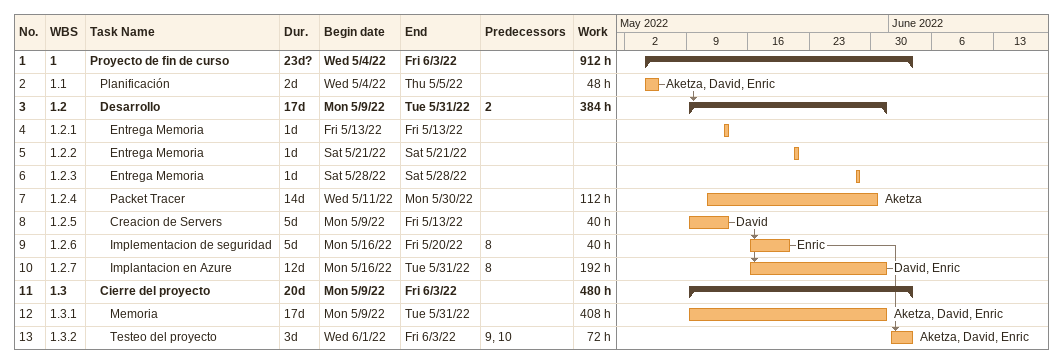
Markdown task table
| ID | WBS | Task | Duration | Start | Finish | Predecessors | Resources | Work (h) |
|---|---|---|---|---|---|---|---|---|
| 1 | 1 | **Proyecto de fin de curso** | 23d? | 2022-05-04 | 2022-06-03 |  |  | 912 |
| 2 | 1.1 | Planificación | 2d | 2022-05-04 | 2022-05-05 |  | Aketza, David, Enric | 48 |
| 3 | 1.2 | **Desarrollo** | 17d | 2022-05-09 | 2022-05-31 | 2 |  | 384 |
| 4 | 1.2.1 | Entrega Memoria | 1d | 2022-05-13 | 2022-05-13 |  |  |  |
| 5 | 1.2.2 | Entrega Memoria | 1d | 2022-05-21 | 2022-05-21 |  |  |  |
| 6 | 1.2.3 | Entrega Memoria | 1d | 2022-05-28 | 2022-05-28 |  |  |  |
| 7 | 1.2.4 | Packet Tracer | 14d | 2022-05-11 | 2022-05-30 |  | Aketza | 112 |
| 8 | 1.2.5 | Creacion de Servers | 5d | 2022-05-09 | 2022-05-13 |  | David | 40 |
| 9 | 1.2.6 | Implementacion de seguridad | 5d | 2022-05-16 | 2022-05-20 | 8 | Enric | 40 |
| 10 | 1.2.7 | Implantacion en Azure | 12d | 2022-05-16 | 2022-05-31 | 8 | David, Enric | 192 |
| 11 | 1.3 | **Cierre del proyecto** | 20d | 2022-05-09 | 2022-06-03 |  |  | 480 |
| 12 | 1.3.1 | Memoria | 17d | 2022-05-09 | 2022-05-31 |  | Aketza, David, Enric | 408 |
| 13 | 1.3.2 | Testeo del proyecto | 3d | 2022-06-01 | 2022-06-03 | 9, 10 | Aketza, David, Enric | 72 |
